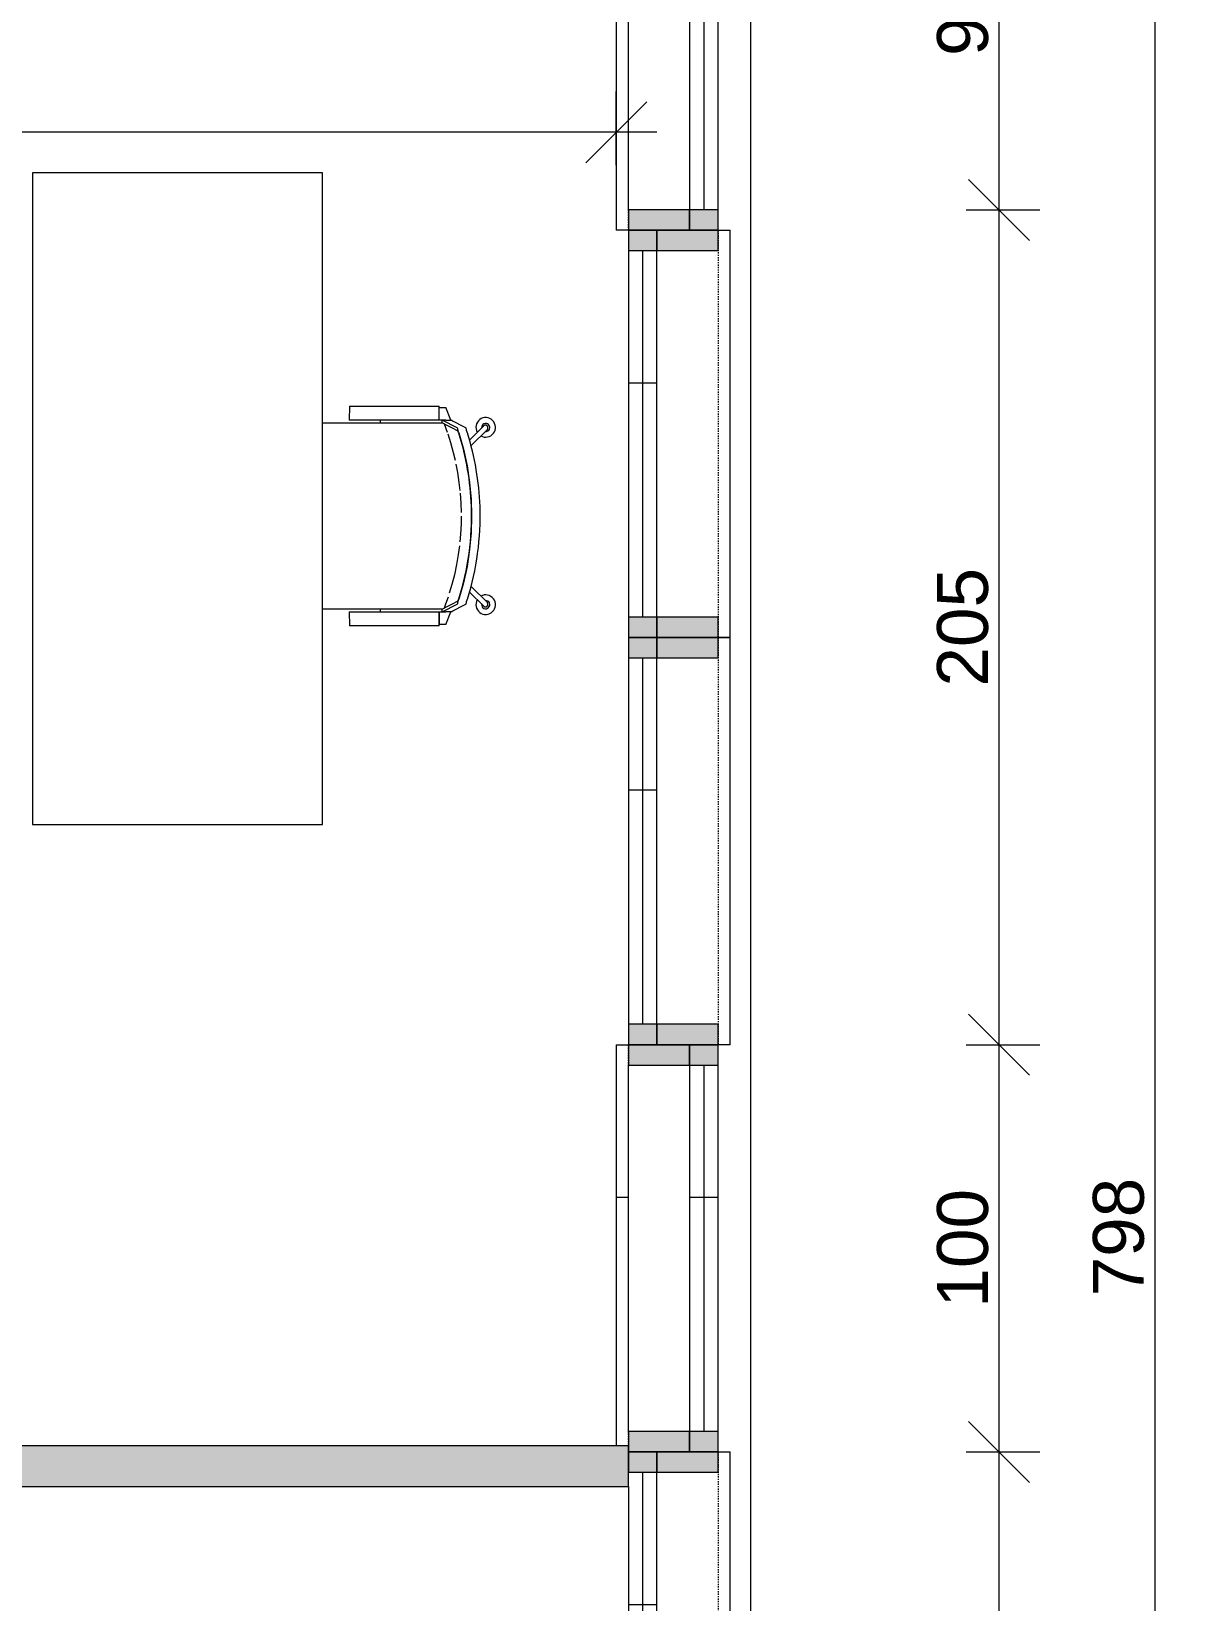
# Model space of a CAD drawing. Header units: centimetres. Extents: x -5566 to 5867, y -120 to 4683.
# Drawn here: x -2136.1 to -1850.2, y 3702.2 to 4087.8 of the extents above; entities that cross this region are included whole.
import ezdxf

# ---------------------------------------------------------------- set-up
doc = ezdxf.new("R2010")
doc.units = ezdxf.units.CM
doc.linetypes.add('Dash', pattern=[0.6, 0.3, -0.3])
for name, color, linetype, lineweight in [('A-ANNO-DIMS', 211, 'Continuous', 5), ('A-GLAZ', 151, 'Continuous', 13), ('A-GLAZ-HDLN', 1, 'Dash', 15), ('A-WALL', 113, 'Continuous', 13), ('A-WALL-PATT', 111, 'Continuous', 20), ('I-FURN', 30, 'Continuous', 13), ('I-WALL', 2, 'Continuous', 13)]:
    doc.layers.add(name, color=color, linetype=linetype, lineweight=lineweight)
doc.styles.add('Arial', font='arial.ttf', dxfattribs={"height": 12.5})
doc.dimstyles.new('100_200_2_5mm_Arial_cm', dxfattribs={"dimscale": 30.48, "dimtxt": 12.753242, "dimasz": 0.492126, "dimexe": 0.328084, "dimexo": 0.0625, "dimgap": 0.082021, "dimtad": 1, "dimdec": 0, "dimzin": 0, "dimdsep": 46, "dimtxsty": 'Arial', "dimblk1": 'OBLIQUE', "dimblk2": 'OBLIQUE', "dimsah": 1, "dimcen": 0.09, "dimdle": 0.328084, "dimazin": 0, "dimtfac": 1, "dimtdec": 4, "dimtix": 1, "dimtmove": 0, "dimatfit": 3, "dimfxl": 0.328084, "dimfxlon": 1, "dimtvp": 1, "dimtolj": 1, "dimtzin": 0, "dimlwd": 15, "dimlwe": 15, "dimarcsym": 2})
pattern_1 = [(270, (101.5, 3006.5), (100, 6e-15), []), (0, (101.5, 3006.5), (0, 50), [])]
pattern_2 = [(270, (401.5, 3006.5), (100, 6e-15), []), (0, (401.5, 3006.5), (0, 50), [])]

# ---------------------------------------------------------------- blocks, each defined once
blk = doc.blocks.new('AR_Alum_Sgl_keep_DownOpen - W100H175-V45-Level _9_00')
at = {"layer": 'A-GLAZ'}
h = blk.add_hatch(dxfattribs=at)
h.set_pattern_fill('FP_34', color=256, style=0, pattern_type=2)
h.set_pattern_definition(pattern_1)
h.paths.add_polyline_path([(13, 14), (-50, 14), (-50, 11), (50, 11), (50, 14), (45, 14)], flags=0)
for points in [[(-50, 11), (-50, -4), (-45, -4), (-45, 11)], [(45, 11), (45, -4), (50, -4), (50, 11)]]:
    blk.add_hatch(color=256, dxfattribs=at).paths.add_polyline_path(points, flags=0)
h = blk.add_hatch(color=256, dxfattribs=at)
h.paths.add_polyline_path([(50, -4), (45, -4), (45, -11), (50, -11)], flags=0)
h.paths.add_polyline_path([(-50, -4), (-50, -11), (-45, -11), (-45, -4)], flags=0)
h = blk.add_hatch(dxfattribs=at)
h.set_pattern_fill('FP_34', color=256, style=0, pattern_type=2)
h.set_pattern_definition(pattern_1)
h.paths.add_polyline_path([(45, -4), (-45, -4), (-45, -11), (45, -11)], flags=0)
for p, q in [((-50, 11), (-50, 14)), ((50, 14), (-50, 14)), ((50, 14), (50, 11)), ((45, -4), (-45, -4)), ((-45, -11), (45, -11))]:
    blk.add_line(p, q, dxfattribs=at)
at = {"layer": 'A-GLAZ', "lineweight": 15}
for p, q in [((-45, 11), (-50, 11)), ((-50, 11), (-50, -4)), ((-45, -4), (-45, 11)), ((50, 11), (45, 11)), ((45, 11), (45, -4)), ((50, -4), (50, 11)), ((-50, -4), (-50, -11)), ((-45, -4), (-50, -4)), ((-50, -4), (-45, -4)), ((-45, -11), (-45, -4)), ((50, -4), (45, -4)), ((45, -4), (45, -11)), ((45, -4), (50, -4)), ((50, -11), (50, -4)), ((-50, -11), (-45, -11)), ((45, -11), (50, -11))]:
    blk.add_line(p, q, dxfattribs=at)
at = {"layer": 'A-GLAZ', "lineweight": 18}
blk.add_line((45, -7.5), (-45, -7.5), dxfattribs=at)
at = {"layer": 'A-GLAZ-HDLN'}
blk.add_line((-50, 11), (50, 11), dxfattribs=at)
blk = doc.blocks.new('AR_Alum_Sgl_keep_DownOpen - W100H175-V46-Level _9_00')
at = {"layer": 'A-GLAZ'}
for points in [[(-45, -4), (-45, 11), (-50, 11), (-50, -4)], [(45, -4), (50, -4), (50, 11), (45, 11)]]:
    blk.add_hatch(color=256, dxfattribs=at).paths.add_polyline_path(points, flags=0)
h = blk.add_hatch(color=256, dxfattribs=at)
h.paths.add_polyline_path([(50, -11), (50, -4), (45, -4), (45, -11), (46.14, -11)], flags=0)
h.paths.add_polyline_path([(-45, -11), (-45, -4), (-50, -4), (-50, -11)], flags=0)
h = blk.add_hatch(dxfattribs=at)
h.set_pattern_fill('FP_35', color=256, style=0, pattern_type=2)
h.set_pattern_definition([(90, (-201.5, -3006.5), (-100, 6e-15), []), (180, (-201.5, -3006.5), (-6e-15, -50), [])])
h.paths.add_polyline_path([(45, -11), (45, -4), (-45, -4), (-45, -11), (6.36, -11)], flags=0)
for p, q in [((-50, 11), (-50, 14)), ((50, 14), (-50, 14)), ((50, 14), (50, 11)), ((45, -4), (-45, -4)), ((-45, -11), (45, -11))]:
    blk.add_line(p, q, dxfattribs=at)
at = {"layer": 'A-GLAZ', "lineweight": 15}
for p, q in [((-45, 11), (-50, 11)), ((-50, 11), (-50, -4)), ((-45, -4), (-45, 11)), ((50, 11), (45, 11)), ((45, 11), (45, -4)), ((50, -4), (50, 11)), ((-50, -4), (-50, -11)), ((-45, -4), (-50, -4)), ((-50, -4), (-45, -4)), ((-45, -11), (-45, -4)), ((50, -4), (45, -4)), ((45, -4), (45, -11)), ((45, -4), (50, -4)), ((50, -11), (50, -4)), ((-50, -11), (-45, -11)), ((45, -11), (50, -11))]:
    blk.add_line(p, q, dxfattribs=at)
at = {"layer": 'A-GLAZ', "lineweight": 18}
blk.add_line((45, -7.5), (-45, -7.5), dxfattribs=at)
at = {"layer": 'A-GLAZ-HDLN'}
blk.add_line((-50, 11), (50, 11), dxfattribs=at)
blk = doc.blocks.new('AR_Alum_Sgl_keep_DownOpen - W100H175-V48-Level _9_00')
at = {"layer": 'A-GLAZ'}
h = blk.add_hatch(dxfattribs=at)
h.set_pattern_fill('FP_37', color=256, style=0, pattern_type=2)
h.set_pattern_definition(pattern_2)
h.paths.add_polyline_path([(-5.29, 14), (-48.5, 14), (-48.5, 11), (50, 11), (50, 14), (45, 14)], flags=0)
for points in [[(-48.5, 11), (-50, 11), (-50, -4), (-45, -4), (-45, 11)], [(45, 11), (45, -4), (50, -4), (50, 11)]]:
    blk.add_hatch(color=256, dxfattribs=at).paths.add_polyline_path(points, flags=0)
h = blk.add_hatch(color=256, dxfattribs=at)
h.paths.add_polyline_path([(45, -4), (45, -11), (50, -11), (50, -4)], flags=0)
h.paths.add_polyline_path([(-45, -4), (-50, -4), (-50, -11), (-45, -11)], flags=0)
h = blk.add_hatch(dxfattribs=at)
h.set_pattern_fill('FP_37', color=256, style=0, pattern_type=2)
h.set_pattern_definition(pattern_2)
h.paths.add_polyline_path([(45, -4), (-45, -4), (-45, -11), (45, -11)], flags=0)
for p, q in [((50, 14), (-48.5, 14)), ((50, 14), (50, 11)), ((45, -4), (-45, -4)), ((-45, -11), (45, -11))]:
    blk.add_line(p, q, dxfattribs=at)
at = {"layer": 'A-GLAZ', "lineweight": 15}
for p, q in [((-45, 11), (-50, 11)), ((-50, 11), (-50, -4)), ((-45, -4), (-45, 11)), ((50, 11), (45, 11)), ((45, 11), (45, -4)), ((50, -4), (50, 11)), ((-50, -4), (-50, -11)), ((-45, -4), (-50, -4)), ((-50, -4), (-45, -4)), ((-45, -11), (-45, -4)), ((50, -4), (45, -4)), ((45, -4), (45, -11)), ((45, -4), (50, -4)), ((50, -11), (50, -4)), ((-50, -11), (-45, -11)), ((45, -11), (50, -11))]:
    blk.add_line(p, q, dxfattribs=at)
at = {"layer": 'A-GLAZ', "lineweight": 18}
blk.add_line((45, -7.5), (-45, -7.5), dxfattribs=at)
at = {"layer": 'A-GLAZ-HDLN'}
blk.add_line((-50, 11), (50, 11), dxfattribs=at)
blk = doc.blocks.new('AR_Alum_Sgl_keep_DownOpen - W100H175-V79-Level _9_00')
at = {"layer": 'A-GLAZ'}
for points in [[(-45, -4), (-45, 11), (-50, 11), (-50, -4)], [(45, -4), (50, -4), (50, 11), (45, 11)]]:
    blk.add_hatch(color=256, dxfattribs=at).paths.add_polyline_path(points, flags=0)
h = blk.add_hatch(color=256, dxfattribs=at)
h.paths.add_polyline_path([(50, -11), (50, -4), (45, -4), (45, -11)], flags=0)
h.paths.add_polyline_path([(-45, -11), (-45, -4), (-50, -4), (-50, -11)], flags=0)
h = blk.add_hatch(dxfattribs=at)
h.set_pattern_fill('FP_69', color=256, style=0, pattern_type=2)
h.set_pattern_definition([(90, (-301.5, -3006.5), (-100, 6e-15), []), (180, (-301.5, -3006.5), (-6e-15, -50), [])])
h.paths.add_polyline_path([(45, -11), (45, -4), (-45, -4), (-45, -11)], flags=0)
for p, q in [((-50, 11), (-50, 14)), ((50, 14), (-50, 14)), ((50, 14), (50, 11)), ((45, -4), (-45, -4)), ((-45, -11), (45, -11))]:
    blk.add_line(p, q, dxfattribs=at)
at = {"layer": 'A-GLAZ', "lineweight": 15}
for p, q in [((-45, 11), (-50, 11)), ((-50, 11), (-50, -4)), ((-45, -4), (-45, 11)), ((50, 11), (45, 11)), ((45, 11), (45, -4)), ((50, -4), (50, 11)), ((-50, -4), (-50, -11)), ((-45, -4), (-50, -4)), ((-50, -4), (-45, -4)), ((-45, -11), (-45, -4)), ((50, -4), (45, -4)), ((45, -4), (45, -11)), ((45, -4), (50, -4)), ((50, -11), (50, -4)), ((-50, -11), (-45, -11)), ((45, -11), (50, -11))]:
    blk.add_line(p, q, dxfattribs=at)
at = {"layer": 'A-GLAZ', "lineweight": 18}
blk.add_line((45, -7.5), (-45, -7.5), dxfattribs=at)
at = {"layer": 'A-GLAZ-HDLN'}
blk.add_line((-50, 11), (50, 11), dxfattribs=at)
blk = doc.blocks.new('AR_Alum_Sgl_keep_DownOpen - W100H175-V80-Level _9_00')
at = {"layer": 'A-GLAZ'}
for points in [[(-45, -4), (-45, 11), (-50, 11), (-50, -4)], [(50, -4), (50, 11), (45, 11), (45, -4)]]:
    blk.add_hatch(color=256, dxfattribs=at).paths.add_polyline_path(points, flags=0)
h = blk.add_hatch(color=256, dxfattribs=at)
h.paths.add_polyline_path([(-45, -11), (-45, -4), (-50, -4), (-50, -11)], flags=0)
h.paths.add_polyline_path([(50, -11), (50, -4), (45, -4), (45, -11)], flags=0)
h = blk.add_hatch(dxfattribs=at)
h.set_pattern_fill('FP_70', color=256, style=0, pattern_type=2)
h.set_pattern_definition([(90, (-501.5, -3006.5), (-100, 6e-15), []), (180, (-501.5, -3006.5), (-6e-15, -50), [])])
h.paths.add_polyline_path([(-41.5, -11), (45, -11), (45, -4), (-45, -4), (-45, -11)], flags=0)
for p, q in [((-50, 11), (-50, 14)), ((50, 14), (-50, 14)), ((50, 14), (50, 11)), ((45, -4), (-45, -4)), ((-41.5, -11), (45, -11))]:
    blk.add_line(p, q, dxfattribs=at)
at = {"layer": 'A-GLAZ', "lineweight": 15}
for p, q in [((-45, 11), (-50, 11)), ((-50, 11), (-50, -4)), ((-45, -4), (-45, 11)), ((50, 11), (45, 11)), ((45, 11), (45, -4)), ((50, -4), (50, 11)), ((-50, -4), (-50, -11)), ((-45, -4), (-50, -4)), ((-50, -4), (-45, -4)), ((-45, -11), (-45, -4)), ((50, -4), (45, -4)), ((45, -4), (45, -11)), ((45, -4), (50, -4)), ((50, -11), (50, -4)), ((-50, -11), (-45, -11)), ((45, -11), (50, -11))]:
    blk.add_line(p, q, dxfattribs=at)
at = {"layer": 'A-GLAZ', "lineweight": 18}
blk.add_line((45, -7.5), (-45, -7.5), dxfattribs=at)
at = {"layer": 'A-GLAZ-HDLN'}
blk.add_line((-50, 11), (50, 11), dxfattribs=at)
blk = doc.blocks.new('AR_FUR_Chair_Office - AR_FUR_Chair_Office-V120-Level _9_00')
at = {"layer": 'I-FURN'}
for p, q in [((-22.17, 22.06), (-22.06, 22.17)), ((-18.66, 17.76), (-22.17, 21.27)), ((-21.27, 22.17), (-17.25, 18.15)), ((17.25, 18.15), (21.27, 22.17)), ((22.17, 21.27), (18.66, 17.76)), ((22.06, 22.17), (22.17, 22.06)), ((-21.65, 16.89), (-23.5, 13.21)), ((23.5, 13.21), (21.65, 16.89)), ((-23.5, 13.21), (-26.67, 11.94)), ((-26.67, 10.67), (-26.67, 11.94)), ((-21.65, 14.8), (-23.5, 11.11)), ((-23.5, 11.94), (-23.5, 13.21)), ((-23.5, 11.94), (-23.5, 11.11)), ((-22.64, 11.55), (-20.59, 12.29)), ((23.5, 11.11), (21.65, 14.8)), ((26.67, 11.94), (23.5, 13.21)), ((23.5, 13.21), (23.5, 11.94)), ((23.5, 11.11), (23.5, 11.94)), ((26.67, 11.94), (26.67, 10.67)), ((-23.5, 10.32), (-26.99, 10.32)), ((-26.99, 10.16), (-26.99, 10.32)), ((-26.99, -6.79), (-26.99, 10.16)), ((-26.67, 10.32), (-26.67, 10.67)), ((-23.5, 10.32), (-26.67, 10.32)), ((-22.91, 11.11), (-23.5, 11.11)), ((-23.5, 11.11), (-23.5, 10.32)), ((-23.5, 10.32), (-23.5, 10.16)), ((-23.5, 10.16), (-23.5, -6.79)), ((-22.86, 11.11), (-22.91, 11.11)), ((-22.86, 11.11), (-22.89, 11.11)), ((-22.86, 7.93), (-22.86, 11.14)), ((-22.86, 11.11), (-22.86, 11.11)), ((-22.86, -16.18), (-22.86, 7.93)), ((22.86, 11.14), (22.86, 7.93)), ((22.89, 11.11), (22.86, 11.11)), ((22.91, 11.11), (22.86, 11.11)), ((22.86, 11.11), (22.86, 11.11)), ((22.86, 7.93), (22.86, -16.18)), ((23.5, 11.11), (22.91, 11.11)), ((23.5, 10.32), (23.5, 11.11)), ((26.99, 10.32), (23.5, 10.32)), ((23.5, 10.16), (23.5, 10.32)), ((23.5, 10.32), (26.67, 10.32)), ((23.5, -6.79), (23.5, 10.16)), ((26.67, 10.67), (26.67, 10.32)), ((26.99, 10.32), (26.99, 10.16)), ((26.99, 10.16), (26.99, -6.79)), ((-26.99, -9.43), (-26.99, -6.79)), ((-23.5, -4.13), (-22.86, -4.13)), ((-23.5, -6.79), (-23.5, -9.43)), ((22.86, -4.13), (23.5, -4.13)), ((23.5, -9.43), (23.5, -6.79)), ((26.99, -6.79), (26.99, -9.43)), ((-26.99, -11.46), (-26.99, -9.43)), ((-26.99, -11.72), (-26.99, -11.46)), ((-23.5, -9.43), (-23.5, -11.51)), ((-23.5, -11.51), (-23.5, -11.77)), ((23.5, -11.51), (23.5, -9.43)), ((23.5, -11.77), (23.5, -11.51)), ((26.99, -9.43), (26.99, -11.46)), ((26.99, -11.46), (26.99, -11.72)), ((-26.99, -11.72), (-23.5, -11.78)), ((23.5, -11.78), (26.99, -11.72)), ((-22.86, -17), (-22.86, -16.18)), ((-22.86, -18.29), (-22.86, -17)), ((22.86, -16.18), (22.86, -17)), ((22.86, -17), (22.86, -18.29))]:
    blk.add_line(p, q, dxfattribs=at)
at = {"layer": 'I-FURN', "flags": 128}
for points in [[(-22.17, 22.06), (-22.25, 21.96), (-22.3, 21.85), (-22.33, 21.73), (-22.33, 21.6), (-22.3, 21.48), (-22.25, 21.37), (-22.17, 21.27)], [(-21.27, 22.17), (-21.37, 22.25), (-21.48, 22.3), (-21.6, 22.33), (-21.73, 22.33), (-21.85, 22.3), (-21.96, 22.25), (-22.06, 22.17)], [(22.06, 22.17), (21.96, 22.25), (21.85, 22.3), (21.73, 22.33), (21.6, 22.33), (21.48, 22.3), (21.37, 22.25), (21.27, 22.17)], [(22.17, 21.27), (22.25, 21.37), (22.3, 21.48), (22.33, 21.6), (22.33, 21.73), (22.3, 21.85), (22.25, 21.96), (22.17, 22.06)], [(-20.97, 17.08), (-21.23, 17.05), (-21.44, 17), (-21.58, 16.95), (-21.65, 16.89)], [(-20.39, 15.18), (-16.4, 16.31), (-12.36, 17.18), (-8.26, 17.81), (-4.14, 18.19), (0, 18.32), (4.14, 18.19), (8.26, 17.81), (12.36, 17.18), (16.4, 16.31), (20.39, 15.18)], [(-12.7, 14.45), (-10.7, 14.83), (-8.2, 15.21), (-6.28, 15.42)], [(-5.61, 15.5), (-3.16, 15.67), (-0.87, 15.74)], [(0, 15.74), (1.89, 15.72), (4.42, 15.59), (6.32, 15.42)], [(21.65, 16.89), (21.58, 16.95), (21.44, 17), (21.23, 17.05), (20.97, 17.08)], [(-22.85, 11.12), (-22.24, 12.35), (-21.63, 13.57), (-21.02, 14.79)], [(-20.97, 14.99), (-21.23, 14.96), (-21.44, 14.91), (-21.58, 14.86), (-21.65, 14.8)], [(-20.39, 15.18), (-20.64, 15.1), (-20.87, 15.01)], [(-20.19, 12.43), (-18.08, 13.11), (-15.64, 13.78), (-13.69, 14.24)], [(7.32, 15.31), (9.44, 15.04), (11.93, 14.61), (14.41, 14.08), (16.85, 13.46), (18.95, 12.83)], [(19.89, 12.52), (21.67, 11.92), (22.64, 11.55)], [(20.87, 15.01), (20.64, 15.1), (20.39, 15.18)], [(21.65, 14.8), (21.58, 14.86), (21.44, 14.91), (21.23, 14.96), (20.97, 14.99)], [(21.02, 14.79), (21.63, 13.57), (22.24, 12.35), (22.85, 11.12)]]:
    blk.add_lwpolyline(points, dxfattribs=at)
at = {"layer": 'I-FURN'}
for centre, radius, start, end in [((-21.77, 21.77), 2.41, 135, 299.6706), ((-21.77, 21.77), 2.4, 135, 299.5769), ((-21.77, 21.77), 2.41, 330.3294, 135), ((-21.77, 21.77), 2.4, 330.4231, 135), ((21.77, 21.77), 2.41, 45, 209.6706), ((21.77, 21.77), 2.4, 45, 209.5769), ((21.77, 21.77), 2.41, 240.3294, 45), ((21.77, 21.77), 2.4, 240.4231, 44.9302), ((-21.77, 21.77), 1, 135, 275), ((-21.77, 21.77), 1, 355, 135), ((-21.77, 21.77), 0.555, 135, 176.5733), ((-21.77, 21.77), 0.555, 93.4267, 135), ((21.77, 21.77), 1, 45, 185), ((21.77, 21.77), 1, 265, 45), ((21.77, 21.77), 0.555, 45, 86.5733), ((21.77, 21.77), 0.555, 3.4267, 45), ((-22.86, 13.21), 0.635, 127.5514, 180), ((22.86, 13.21), 0.635, 360, 52.4486), ((-22.91, 11.43), 0.317, 270, 280.5561), ((22.91, 11.43), 0.317, 259.4439, 270)]:
    blk.add_arc(centre, radius, start, end, dxfattribs=at)
for points, knots in [([(20.39, 17.28), (16.73, 18.43), (9.22, 20.11), (-4.62, 20.82), (-14.54, 19.12), (-20.39, 17.28)], [-1, -1, -1, -1, -0.722222, -0.444444, 0, 0, 0, 0]), ([(-20.39, 15.08), (-14.54, 16.92), (-4.62, 18.62), (9.22, 17.92), (16.73, 16.23), (20.39, 15.08)], [0, 0, 0, 0, 0.444444, 0.722222, 1, 1, 1, 1])]:
    blk.add_open_spline(points, degree=3, knots=knots, dxfattribs=at)
for points in [[(-20.87, 17.11), (-20.89, 17.1), (-20.92, 17.09), (-20.95, 17.09), (-20.97, 17.08)], [(-20.39, 17.28), (-20.47, 17.25), (-20.64, 17.2), (-20.79, 17.14), (-20.87, 17.11)], [(20.87, 17.11), (20.79, 17.14), (20.64, 17.2), (20.47, 17.25), (20.39, 17.28)], [(20.97, 17.08), (20.95, 17.09), (20.92, 17.09), (20.89, 17.1), (20.87, 17.11)], [(-23.42, 13.51), (-23.42, 13.5), (-23.43, 13.49), (-23.43, 13.49)], [(-23.33, 13.63), (-23.34, 13.62), (-23.34, 13.62), (-23.35, 13.61)], [(-21.02, 14.79), (-21.02, 14.8), (-21, 14.81), (-20.97, 14.83), (-20.95, 14.84)], [(-20.87, 15.01), (-20.89, 15.01), (-20.92, 15), (-20.95, 14.99), (-20.97, 14.99)], [(-20.95, 14.84), (-20.93, 14.86), (-20.88, 14.89), (-20.78, 14.94), (-20.66, 14.98), (-20.53, 15.03), (-20.44, 15.07), (-20.39, 15.08)], [(20.39, 15.08), (20.44, 15.07), (20.53, 15.03), (20.66, 14.98), (20.78, 14.94), (20.88, 14.89), (20.93, 14.86), (20.95, 14.84)], [(20.97, 14.99), (20.95, 14.99), (20.92, 15), (20.89, 15.01), (20.87, 15.01)], [(20.95, 14.84), (20.97, 14.83), (21, 14.81), (21.02, 14.8), (21.02, 14.79)], [(23.35, 13.61), (23.34, 13.62), (23.34, 13.62), (23.33, 13.63)], [(23.43, 13.49), (23.43, 13.49), (23.42, 13.5), (23.42, 13.51)], [(-22.86, 11.12), (-22.86, 11.12), (-22.86, 11.12), (-22.85, 11.12)], [(22.85, 11.12), (22.86, 11.12), (22.86, 11.12), (22.86, 11.12)]]:
    blk.add_open_spline(points, degree=3, dxfattribs=at)
blk = doc.blocks.new('AR_FUR_Desk_Office - 160_70-V91-Level _9_00')
at = {"layer": 'I-FURN'}
for p, q in [((-3.8, -1.83), (-3.8, -73.1)), ((156.2, -1.83), (-3.8, -1.83)), ((156.2, -73.1), (156.2, -1.83)), ((-3.8, -73.1), (156.2, -73.1))]:
    blk.add_line(p, q, dxfattribs=at)
blk = doc.blocks.new('_Oblique')
at = {"color": 0, "linetype": 'ByBlock', "lineweight": -2}
blk.add_line((-0.5, -0.5), (0.5, 0.5), dxfattribs=at)
blk = doc.blocks.new('DIMBLOCK59-Level _9_00')
at = {"layer": 'A-ANNO-DIMS', "color": 0, "lineweight": 15, "transparency": 16777216}
for p, q in [((-1860.21, 4200.49), (-1860.21, 3382.99)), ((-1852.11, 4190.49), (-1870.21, 4190.49)), ((-1852.11, 3392.99), (-1870.21, 3392.99))]:
    blk.add_line(p, q, dxfattribs=at)
at = {"layer": 'Defpoints', "color": 0, "transparency": 16777216}
for p in [(-1850.21, 4190.49), (-1860.21, 3392.99), (-1850.21, 3392.99)]:
    blk.add_point(p, dxfattribs=at)
at = {"layer": 'A-ANNO-DIMS', "color": 0, "lineweight": 15, "transparency": 16777216, "xscale": 15, "yscale": 15, "zscale": 15}
for p, rotation in [((-1860.21, 4190.49), 90), ((-1860.21, 3392.99), 270)]:
    blk.add_blockref('_Oblique', p, dxfattribs=dict(at, rotation=rotation))
at = {"layer": 'A-ANNO-DIMS', "color": 0, "lineweight": 15, "transparency": 16777216, "insert": (-1869.09, 3791.74), "char_height": 12.5, "width": 34.6103, "attachment_point": 5, "rotation": 90, "style": 'Arial'}
blk.add_mtext('\\A1;798', dxfattribs=at)
blk = doc.blocks.new('DIMBLOCK85-Level _9_00')
at = {"layer": 'A-ANNO-DIMS', "color": 0, "lineweight": 15, "transparency": 16777216}
for p, q in [((-2755, 4054.95), (-2755, 4073.05)), ((-1992.5, 4054.95), (-1992.5, 4073.05)), ((-1982.5, 4063.05), (-2765, 4063.05))]:
    blk.add_line(p, q, dxfattribs=at)
at = {"layer": 'Defpoints', "color": 0, "transparency": 16777216}
for p in [(-2755, 4063.05), (-2755, 4053.05), (-1992.5, 4053.05)]:
    blk.add_point(p, dxfattribs=at)
at = {"layer": 'A-ANNO-DIMS', "color": 0, "lineweight": 15, "transparency": 16777216, "xscale": 15, "yscale": 15, "zscale": 15, "rotation": 180}
blk.add_blockref('_Oblique', (-2755, 4063.05), dxfattribs=at)
at = {"layer": 'A-ANNO-DIMS', "color": 0, "lineweight": 15, "transparency": 16777216, "xscale": 15, "yscale": 15, "zscale": 15}
blk.add_blockref('_Oblique', (-1992.5, 4063.05), dxfattribs=at)
at = {"layer": 'A-ANNO-DIMS', "color": 0, "lineweight": 15, "transparency": 16777216, "insert": (-2373.75, 4071.93), "char_height": 12.5, "width": 34.6103, "attachment_point": 5, "style": 'Arial'}
blk.add_mtext('\\A1;763', dxfattribs=at)
blk = doc.blocks.new('DIMBLOCK249-Level _9_00')
at = {"layer": 'A-ANNO-DIMS', "color": 0, "lineweight": 15, "transparency": 16777216}
for p, q in [((-1898.49, 3528.99), (-1898.49, 3748.99)), ((-1906.58, 3738.99), (-1888.49, 3738.99)), ((-1906.58, 3538.99), (-1888.49, 3538.99))]:
    blk.add_line(p, q, dxfattribs=at)
at = {"layer": 'Defpoints', "color": 0, "transparency": 16777216}
for p in [(-1908.49, 3738.99), (-1898.49, 3738.99), (-1908.49, 3538.99)]:
    blk.add_point(p, dxfattribs=at)
at = {"layer": 'A-ANNO-DIMS', "color": 0, "lineweight": 15, "transparency": 16777216, "xscale": 15, "yscale": 15, "zscale": 15}
for p, rotation in [((-1898.49, 3738.99), 90), ((-1898.49, 3538.99), 270)]:
    blk.add_blockref('_Oblique', p, dxfattribs=dict(at, rotation=rotation))
at = {"layer": 'A-ANNO-DIMS', "color": 0, "lineweight": 15, "transparency": 16777216, "insert": (-1907.37, 3638.99), "char_height": 12.5, "width": 34.6103, "attachment_point": 5, "rotation": 90, "style": 'Arial'}
blk.add_mtext('\\A1;200', dxfattribs=at)
blk = doc.blocks.new('DIMBLOCK250-Level _9_00')
at = {"layer": 'A-ANNO-DIMS', "color": 0, "lineweight": 15, "transparency": 16777216}
for p, q in [((-1898.49, 3728.99), (-1898.49, 3848.99)), ((-1906.58, 3838.99), (-1888.49, 3838.99)), ((-1906.58, 3738.99), (-1888.49, 3738.99))]:
    blk.add_line(p, q, dxfattribs=at)
at = {"layer": 'Defpoints', "color": 0, "transparency": 16777216}
for p in [(-1908.49, 3838.99), (-1898.49, 3838.99), (-1908.49, 3738.99)]:
    blk.add_point(p, dxfattribs=at)
at = {"layer": 'A-ANNO-DIMS', "color": 0, "lineweight": 15, "transparency": 16777216, "xscale": 15, "yscale": 15, "zscale": 15}
for p, rotation in [((-1898.49, 3838.99), 90), ((-1898.49, 3738.99), 270)]:
    blk.add_blockref('_Oblique', p, dxfattribs=dict(at, rotation=rotation))
at = {"layer": 'A-ANNO-DIMS', "color": 0, "lineweight": 15, "transparency": 16777216, "insert": (-1907.37, 3788.99), "char_height": 12.5, "width": 34.6103, "attachment_point": 5, "rotation": 90, "style": 'Arial'}
blk.add_mtext('\\A1;100', dxfattribs=at)
blk = doc.blocks.new('DIMBLOCK251-Level _9_00')
at = {"layer": 'A-ANNO-DIMS', "color": 0, "lineweight": 15, "transparency": 16777216}
for p, q in [((-1898.49, 3828.99), (-1898.49, 4053.99)), ((-1906.58, 4043.99), (-1888.49, 4043.99)), ((-1906.58, 3838.99), (-1888.49, 3838.99))]:
    blk.add_line(p, q, dxfattribs=at)
at = {"layer": 'Defpoints', "color": 0, "transparency": 16777216}
for p in [(-1908.49, 4043.99), (-1898.49, 4043.99), (-1908.49, 3838.99)]:
    blk.add_point(p, dxfattribs=at)
at = {"layer": 'A-ANNO-DIMS', "color": 0, "lineweight": 15, "transparency": 16777216, "xscale": 15, "yscale": 15, "zscale": 15}
for p, rotation in [((-1898.49, 4043.99), 90), ((-1898.49, 3838.99), 270)]:
    blk.add_blockref('_Oblique', p, dxfattribs=dict(at, rotation=rotation))
at = {"layer": 'A-ANNO-DIMS', "color": 0, "lineweight": 15, "transparency": 16777216, "insert": (-1907.37, 3941.49), "char_height": 12.5, "width": 34.6103, "attachment_point": 5, "rotation": 90, "style": 'Arial'}
blk.add_mtext('\\A1;205', dxfattribs=at)
blk = doc.blocks.new('DIMBLOCK252-Level _9_00')
at = {"layer": 'A-ANNO-DIMS', "color": 0, "lineweight": 15, "transparency": 16777216}
for p, q in [((-1898.49, 4033.99), (-1898.49, 4148.99)), ((-1906.58, 4138.99), (-1888.49, 4138.99)), ((-1906.58, 4043.99), (-1888.49, 4043.99))]:
    blk.add_line(p, q, dxfattribs=at)
at = {"layer": 'Defpoints', "color": 0, "transparency": 16777216}
for p in [(-1908.49, 4138.99), (-1898.49, 4138.99), (-1908.49, 4043.99)]:
    blk.add_point(p, dxfattribs=at)
at = {"layer": 'A-ANNO-DIMS', "color": 0, "lineweight": 15, "transparency": 16777216, "xscale": 15, "yscale": 15, "zscale": 15}
for p, rotation in [((-1898.49, 4138.99), 90), ((-1898.49, 4043.99), 270)]:
    blk.add_blockref('_Oblique', p, dxfattribs=dict(at, rotation=rotation))
at = {"layer": 'A-ANNO-DIMS', "color": 0, "lineweight": 15, "transparency": 16777216, "insert": (-1907.37, 4091.49), "char_height": 12.5, "width": 23.0736, "attachment_point": 5, "rotation": 90, "style": 'Arial'}
blk.add_mtext('\\A1;95', dxfattribs=at)

msp = doc.modelspace()

# ---------------------------------------------------------------- hatches: boundary and pattern name
at = {"layer": 'A-WALL-PATT', "lineweight": 13}
h = msp.add_hatch(color=256, dxfattribs=at)
h.paths.add_polyline_path([(-3220, 3730.49), (-2875, 3730.49), (-2875, 3740.49), (-3220, 3740.49)], flags=0)
h.paths.add_polyline_path([(-2775, 3740.49), (-2775, 3730.49), (-2667.5, 3730.49), (-2667.5, 3740.49), (-2765, 3740.49)], flags=0)
h.paths.add_polyline_path([(-2567.5, 3730.49), (-1989.5, 3730.49), (-1989.5, 3740.49), (-2567.5, 3740.49)], flags=0)

# ---------------------------------------------------------------- linework, layer by layer
at = {"layer": 'A-WALL'}
msp.add_line((-1959.5, 4138.99), (-1959.5, 3438.99), dxfattribs=at)
at = {"layer": 'I-WALL'}
for p, q in [((-1989.5, 4043.99), (-1989.5, 4133.99)), ((-1989.5, 3743.99), (-1989.5, 3833.99))]:
    msp.add_line(p, q, dxfattribs=at)
at = {"layer": 'I-WALL', "lineweight": 20}
for p, q in [((-1989.5, 3740.49), (-2567.5, 3740.49)), ((-1989.5, 3730.49), (-1989.5, 3740.49)), ((-2357.5, 3730.49), (-1989.5, 3730.49))]:
    msp.add_line(p, q, dxfattribs=at)

# ---------------------------------------------------------------- block references
at = {"layer": 'A-GLAZ'}
for name, p, rotation in [('AR_Alum_Sgl_keep_DownOpen - W100H175-V45-Level _9_00', (-1978.5, 4088.99), 89.99999999999999), ('AR_Alum_Sgl_keep_DownOpen - W100H175-V46-Level _9_00', (-1978.5, 3988.99), 270), ('AR_Alum_Sgl_keep_DownOpen - W100H175-V79-Level _9_00', (-1978.5, 3888.99), 270), ('AR_Alum_Sgl_keep_DownOpen - W100H175-V48-Level _9_00', (-1978.5, 3788.99), 89.99999999999999), ('AR_Alum_Sgl_keep_DownOpen - W100H175-V80-Level _9_00', (-1978.5, 3688.99), 270)]:
    msp.add_blockref(name, p, dxfattribs=dict(at, rotation=rotation))
at = {"layer": 'I-FURN', "rotation": 270}
for name, p in [('AR_FUR_Desk_Office - 160_70-V91-Level _9_00', (-2062.78, 4049.3)), ('AR_FUR_Chair_Office - AR_FUR_Chair_Office-V120-Level _9_00', (-2046.32, 3968.81))]:
    msp.add_blockref(name, p, dxfattribs=at)

# ---------------------------------------------------------------- dimensions: what is measured, and where the dimension line sits
at = {"layer": 'A-ANNO-DIMS', "lineweight": 15}
for base, p1, p2, override, picture, middle in [((-1860.20930754, 3392.99172688), (-1850.20930754, 4190.49172688), (-1850.20930754, 3392.99172688), {"dimpost": '<>', "dimfxl": 797.5}, 'DIMBLOCK59-Level _9_00', (-1869.09146989, 3791.74172688)), ((-1898.49, 4138.99), (-1908.49, 4043.99), (-1908.49, 4138.99), {"dimpost": '<>', "dimfxl": 95}, 'DIMBLOCK252-Level _9_00', (-1907.37, 4091.49)), ((-1898.49, 4043.99), (-1908.49, 3838.99), (-1908.49, 4043.99), {"dimpost": '<>', "dimfxl": 205}, 'DIMBLOCK251-Level _9_00', (-1907.37, 3941.49)), ((-1898.49, 3838.99), (-1908.49, 3738.99), (-1908.49, 3838.99), {"dimpost": '<>', "dimfxl": 100}, 'DIMBLOCK250-Level _9_00', (-1907.37, 3788.99)), ((-1898.49, 3738.99), (-1908.49, 3538.99), (-1908.49, 3738.99), {"dimpost": '<>', "dimfxl": 200}, 'DIMBLOCK249-Level _9_00', (-1907.37, 3638.99))]:
    dim = msp.add_linear_dim(base=base, p1=p1, p2=p2, angle=270, dimstyle='100_200_2_5mm_Arial_cm', override=override, dxfattribs=at)
    dim.commit()
    dim.dimension.update_dxf_attribs({"geometry": picture, "text_midpoint": middle})
dim = msp.add_linear_dim(base=(-2755, 4063.0461548), p1=(-1992.5, 4053.0461548), p2=(-2755, 4053.0461548), dimstyle='100_200_2_5mm_Arial_cm', override={"dimpost": '<>', "dimfxl": 762.5}, dxfattribs=at)
dim.commit()
dim.dimension.update_dxf_attribs({"geometry": 'DIMBLOCK85-Level _9_00', "text_midpoint": (-2373.75, 4071.93258045)})

doc.saveas('drawing.dxf')
